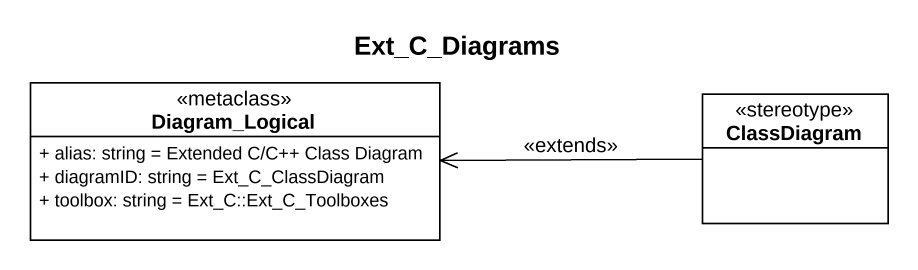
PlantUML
@startuml
title Ext_C_Diagrams
hide circle
hide empty members
skinparam classAttributeIconSize 0
class Diagram_Logical <<metaclass>> {
  + alias: string = Extended C/C++ Class Diagram
  + diagramID: string = Ext_C_ClassDiagram
  + toolbox: string = Ext_C::Ext_C_Toolboxes
}
class ClassDiagram <<stereotype>>
ClassDiagram -left-> Diagram_Logical : <<extends>>
@enduml
